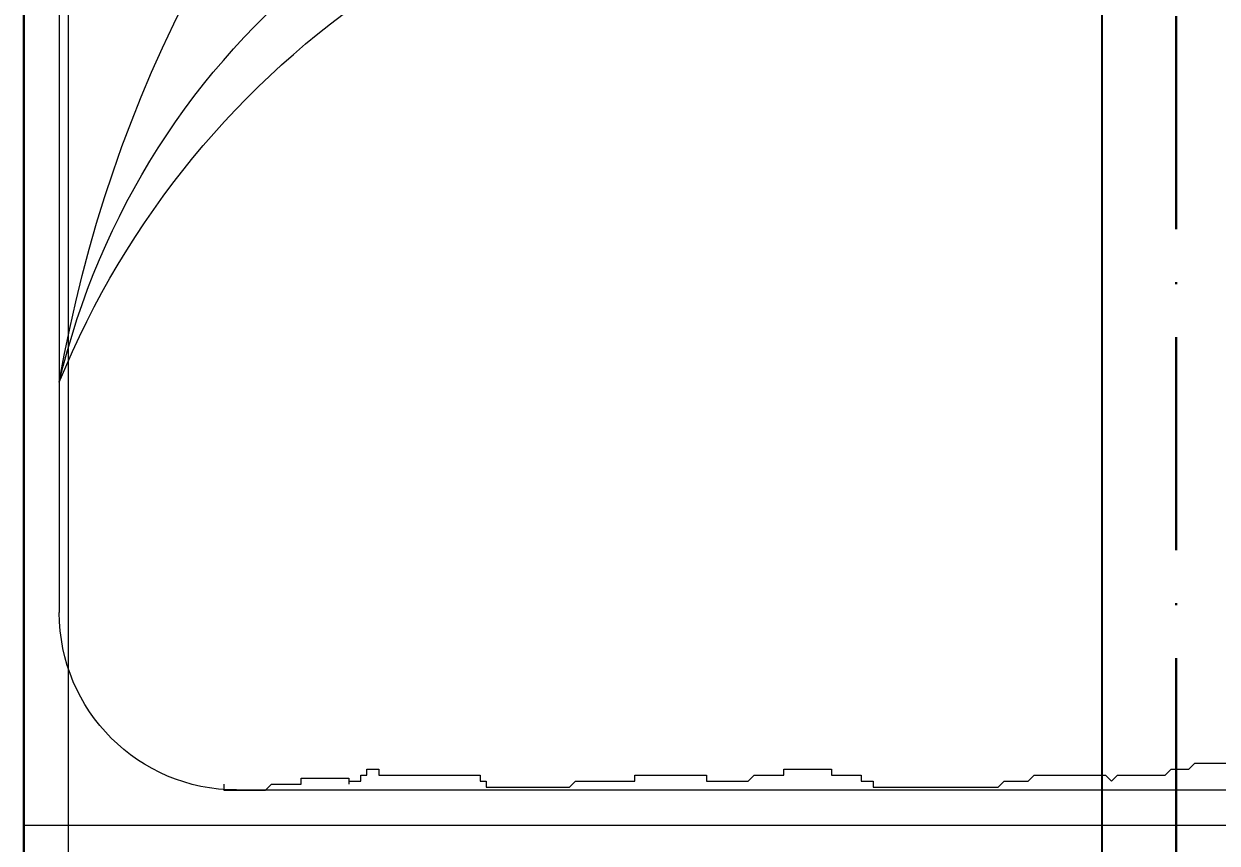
# Model space of a CAD drawing. Extents: x 775040 to 808375, y 4159409 to 4163651.
# Drawn here: x 785627.6 to 785695, y 4162367.2 to 4162413.4 of the extents above; entities that cross this region are included whole.
import ezdxf

# ---------------------------------------------------------------- set-up
doc = ezdxf.new("R2010")
doc.units = 0
doc.header["$MEASUREMENT"] = 0
doc.header["$PDMODE"] = 3
doc.linetypes.add('ACAD_ISO10W100', pattern=[18, 12, -3, 0, -3])
doc.linetypes.add('DUZ', pattern=[500, 500])
doc.layers.get('0').update_dxf_attribs({"linetype": 'DUZ'})
for name, color, linetype, lineweight in [('Z_ duvar', 7, 'Continuous', 30), ('Z_aks', 2, 'ACAD_ISO10W100', 30), ('Z_iç ölçü dikey', 111, 'Continuous', 25), ('Z_sıva', 241, 'Continuous', 5), ('Z_tefriş', 73, 'Continuous', 5)]:
    doc.layers.add(name, color=color, linetype=linetype, lineweight=lineweight)
doc.styles.add('OLCUIC', font='ROMANS.SHX', dxfattribs={"width": 0.5})
doc.dimstyles.new('ölçü 50', dxfattribs={"dimtxt": 12.5, "dimasz": 7, "dimexe": 5.3, "dimexo": 5, "dimgap": 2.5, "dimtad": 1, "dimdec": 0, "dimzin": 9, "dimdsep": 46, "dimtxsty": 'OLCUIC', "dimblk1": 'ARCHTICK', "dimblk2": 'ARCHTICK', "dimsah": 1, "dimcen": 0, "dimdle": 5.5, "dimadec": 0, "dimazin": 0, "dimtfac": 1, "dimtdec": 0, "dimtix": 1, "dimtofl": 0, "dimtmove": 1, "dimatfit": 3, "dimldrblk": 'ARCHTICK', "dimfxl": 0, "dimtolj": 1, "dimtzin": 0, "dimarcsym": 0})

# ---------------------------------------------------------------- blocks, each defined once
blk = doc.blocks.new('_ARCHTICK')
at = {"color": 0, "linetype": 'ByBlock', "const_width": 0.15}
blk.add_lwpolyline([(-0.5, -0.5), (0.5, 0.5)], dxfattribs=at)
blk = doc.blocks.new('*D279')
at = {"layer": 'Defpoints', "color": 0, "linetype": 'Continuous', "transparency": 16777216}
for p in [(785651.371, 4162588.755), (785627.643, 4161998.755), (785688.449, 4161998.755)]:
    blk.add_point(p, dxfattribs=at)
at = {"layer": 'Z_iç ölçü dikey', "color": 0, "linetype": 'Continuous', "lineweight": -2, "transparency": 16777216}
for p, q in [((785688.449, 4162594.255), (785688.449, 4161993.255)), ((785663.449, 4162588.755), (785693.749, 4162588.755)), ((785663.449, 4161998.755), (785693.749, 4161998.755))]:
    blk.add_line(p, q, dxfattribs=at)
at = {"layer": 'Z_iç ölçü dikey', "color": 0, "linetype": 'Continuous', "lineweight": -2, "transparency": 16777216, "xscale": 7, "yscale": 7, "zscale": 7}
for p, rotation in [((785688.449, 4162588.755), 90), ((785688.449, 4161998.755), 270)]:
    blk.add_blockref('_ARCHTICK', p, dxfattribs=dict(at, rotation=rotation))
at = {"layer": 'Z_iç ölçü dikey', "color": 0, "linetype": 'Continuous', "transparency": 16777216, "insert": (785679.699, 4162293.755), "char_height": 12.5, "attachment_point": 5, "rotation": 90, "style": 'OLCUIC'}
blk.add_mtext('\\A1;590', dxfattribs=at)
blk = doc.blocks.new('YATAK 2')
at = {"layer": 'Z_tefriş'}
for p, q in [((-8553.915, 17107.345), (-8643.915, 17107.345)), ((-8553.915, 16917.345), (-8553.915, 17107.345)), ((-8631.915, 17105.345), (-8565.915, 17105.345)), ((-8556.248, 17096.061), (-8555.912, 17096.061)), ((-8555.912, 17096.061), (-8555.912, 17093.709)), ((-8555.915, 17095.345), (-8555.915, 16929.345)), ((-8555.912, 17093.709), (-8556.248, 17093.373)), ((-8556.248, 17093.373), (-8556.248, 17091.693)), ((-8556.584, 17091.693), (-8556.584, 17089.004)), ((-8556.248, 17091.693), (-8556.584, 17091.693)), ((-8556.584, 17089.004), (-8556.248, 17089.004)), ((-8556.416, 17089.004), (-8556.416, 17088.332)), ((-8556.753, 17087.996), (-8557.089, 17087.996)), ((-8557.089, 17087.996), (-8557.089, 17087.324)), ((-8556.416, 17088.332), (-8556.753, 17088.332)), ((-8556.753, 17088.332), (-8556.753, 17087.996)), ((-8557.089, 17087.324), (-8556.753, 17087.324)), ((-8556.753, 17087.324), (-8556.753, 17081.611)), ((-8556.753, 17081.611), (-8556.416, 17081.611)), ((-8556.416, 17081.611), (-8556.416, 17081.275)), ((-8556.416, 17081.275), (-8556.08, 17081.275)), ((-8556.08, 17081.275), (-8556.08, 17076.57)), ((-8556.08, 17076.57), (-8556.416, 17076.234)), ((-8556.416, 17076.234), (-8556.416, 17072.874)), ((-8556.416, 17072.874), (-8556.753, 17072.874)), ((-8556.753, 17072.874), (-8556.753, 17068.841)), ((-8556.753, 17068.841), (-8556.416, 17068.841)), ((-8556.416, 17068.841), (-8556.416, 17066.489)), ((-8556.416, 17066.489), (-8556.753, 17066.153)), ((-8556.753, 17066.153), (-8556.753, 17064.473)), ((-8556.753, 17064.473), (-8557.089, 17064.473)), ((-8557.089, 17064.473), (-8557.089, 17061.784)), ((-8557.089, 17061.784), (-8556.753, 17061.784)), ((-8556.753, 17061.784), (-8556.753, 17060.104)), ((-8556.753, 17060.104), (-8556.416, 17060.104)), ((-8556.416, 17060.104), (-8556.416, 17059.432)), ((-8556.416, 17059.432), (-8556.08, 17059.432)), ((-8556.08, 17059.432), (-8556.08, 17052.375)), ((-8556.08, 17052.375), (-8556.416, 17052.039)), ((-8556.416, 17052.039), (-8556.416, 17050.694)), ((-8556.416, 17050.694), (-8556.753, 17050.358)), ((-8556.753, 17050.358), (-8556.753, 17046.326)), ((-8556.753, 17046.326), (-8556.416, 17045.99)), ((-8556.416, 17045.99), (-8556.753, 17045.654)), ((-8556.753, 17045.654), (-8556.753, 17042.965)), ((-8556.753, 17042.965), (-8557.089, 17042.629)), ((-8557.089, 17042.629), (-8557.089, 17041.621)), ((-8557.089, 17041.621), (-8557.425, 17041.285)), ((-8557.425, 17041.285), (-8557.425, 17038.26))]:
    blk.add_line(p, q, dxfattribs=at)
for centre, radius, start, end in [((-8565.816, 17029.467), 77, 99.79451, 171.22544), ((-8569.089, 17063.657), 42.83, 103.2633, 179.35675), ((-8560.336, 17059.804), 49.185, 112.19421, 180.31984), ((-8565.915, 17095.345), 10, 0, 90)]:
    blk.add_arc(centre, radius, start, end, dxfattribs=at)

msp = doc.modelspace()

# ---------------------------------------------------------------- linework, layer by layer
at = {"layer": 'Z_ duvar', "linetype": 'Continuous'}
msp.add_line((785627.643, 4162588.755), (785627.643, 4161998.755), dxfattribs=at)
at = {"layer": 'Z_aks'}
for p, q in [((785627.643, 4159668.755), (785627.643, 4163028.755)), ((785692.643, 4159668.755), (785692.643, 4163028.755))]:
    msp.add_line(p, q, dxfattribs=at)
at = {"layer": 'Z_sıva', "linetype": 'Continuous'}
msp.add_line((785630.143, 4162586.255), (785630.143, 4162001.255), dxfattribs=at)

# ---------------------------------------------------------------- block references
at = {"layer": 'Z_tefriş', "xscale": -1, "rotation": 90}
msp.add_blockref('YATAK 2', (802734.987, 4153814.309), dxfattribs=at)
at = {"layer": 'Z_tefriş', "rotation": 90}
msp.add_blockref('YATAK 2', (802734.987, 4170922.139), dxfattribs=at)

# ---------------------------------------------------------------- dimensions: what is measured, and where the dimension line sits
at = {"layer": 'Z_iç ölçü dikey', "linetype": 'Continuous'}
dim = msp.add_linear_dim(base=(785688.449, 4161998.755), p1=(785651.371, 4162588.755), p2=(785627.643, 4161998.755), angle=90, dimstyle='ölçü 50', dxfattribs=at)
dim.commit()
dim.dimension.update_dxf_attribs({"geometry": '*D279', "text_midpoint": (785679.699, 4162293.755)})

doc.saveas('drawing.dxf')
